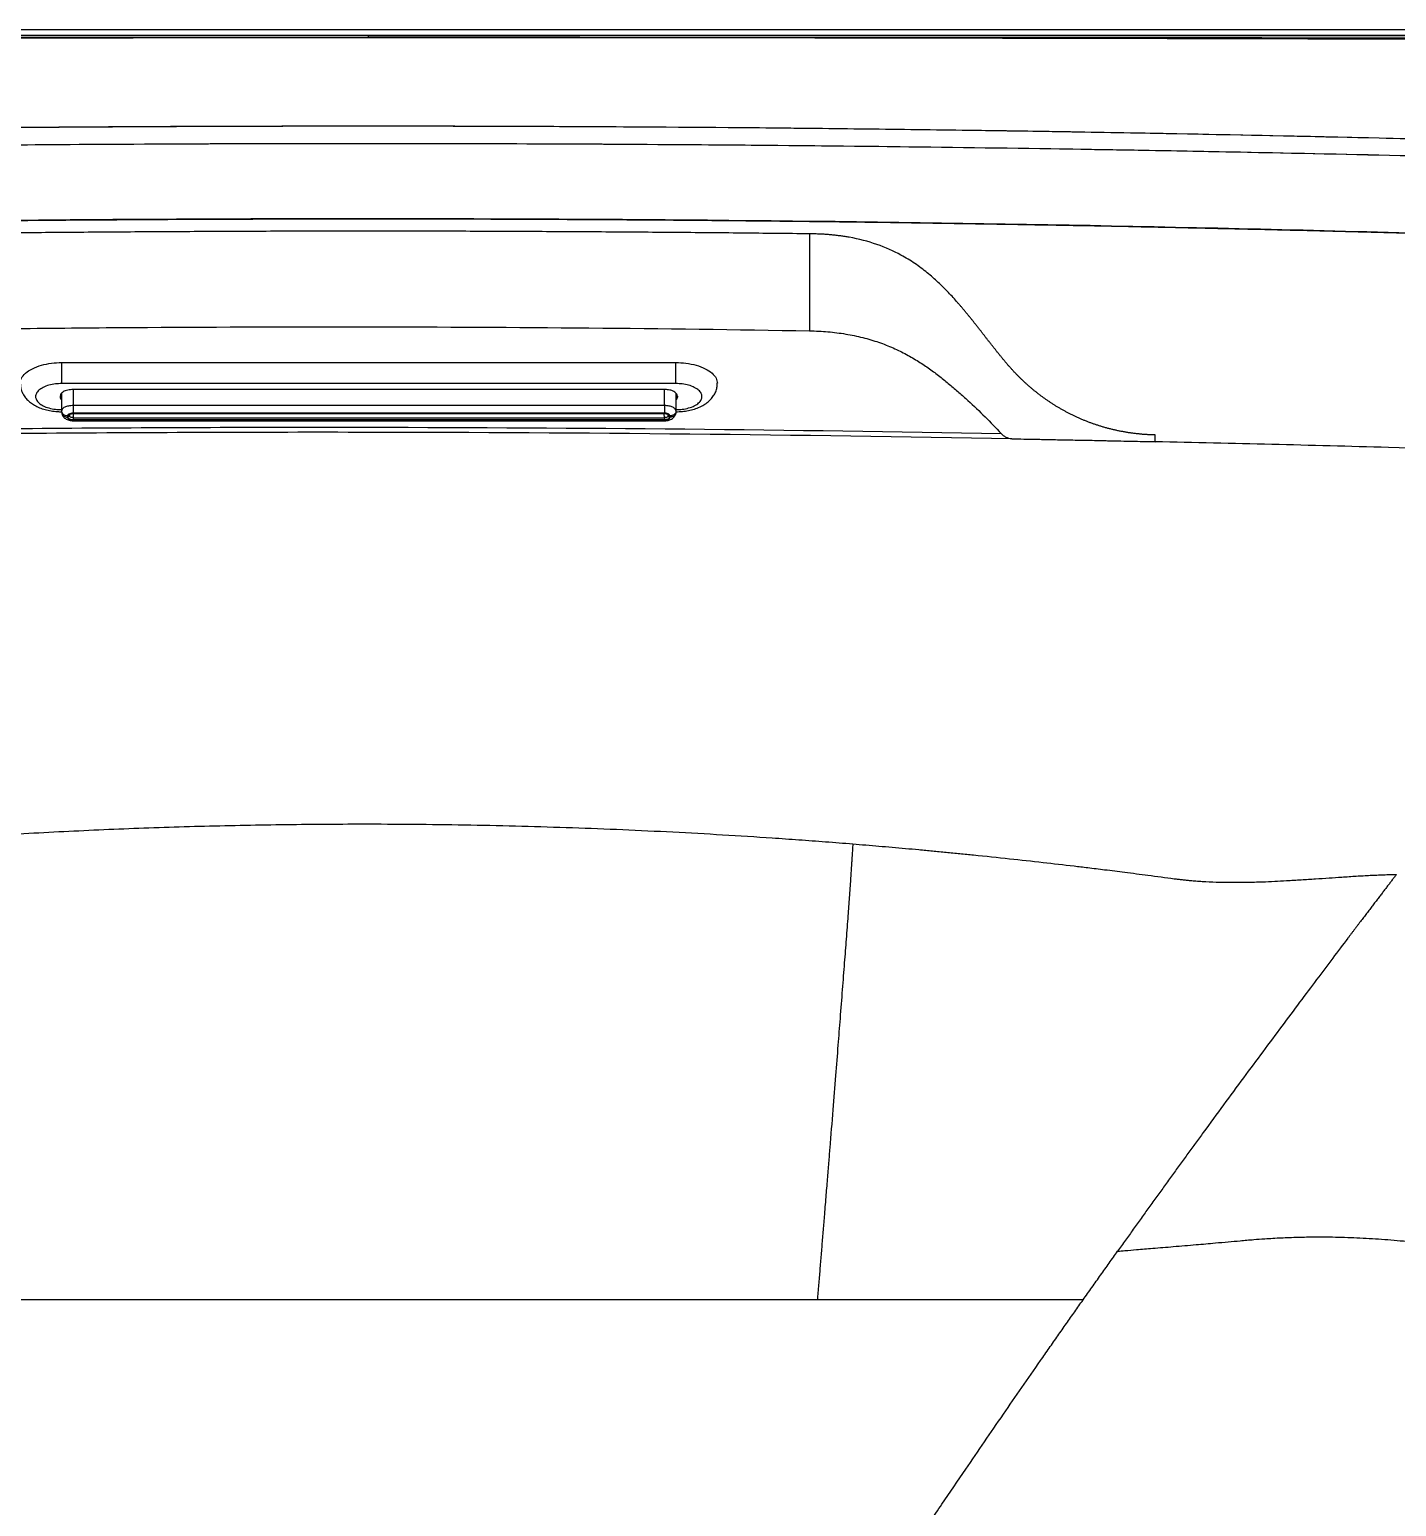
# Model space of a CAD drawing. Extents: x -2 to 78, y -19 to 124.
# Drawn here: x 33.8 to 51.61, y 61.15 to 80.39 of the extents above; entities that cross this region are included whole.
import ezdxf

# ---------------------------------------------------------------- set-up
doc = ezdxf.new("R2010")
doc.units = 0
doc.header["$MEASUREMENT"] = 0
doc.layers.add('1', color=4, linetype='Continuous')
doc.layers.add('GEOMETRY', color=2, linetype='Continuous', lineweight=25)

# ---------------------------------------------------------------- blocks, each defined once
blk = doc.blocks.new('2026 BEAM 220')
at = {"layer": 'GEOMETRY'}
for p, q in [((2.898, 80.388), (77.49, 80.388)), ((40.194, 80.312), (40.188, 80.312)), ((40.194, 80.312), (40.194, 80.286)), ((40.196, 80.312), (40.194, 80.312)), ((40.194, 80.286), (40.196, 80.286)), ((36.202, 76.049), (44.202, 76.049)), ((44.202, 75.776), (36.202, 75.776)), ((36.202, 75.419), (36.202, 75.651)), ((44.052, 75.698), (36.352, 75.698)), ((36.352, 75.698), (36.352, 75.493)), ((44.052, 75.493), (44.052, 75.698)), ((44.202, 75.652), (44.202, 75.419)), ((36.182, 75.613), (36.182, 75.598)), ((36.182, 75.612), (36.182, 75.599)), ((36.182, 75.599), (36.182, 75.598)), ((36.352, 75.493), (44.052, 75.493)), ((44.222, 75.598), (44.222, 75.613)), ((44.222, 75.613), (44.222, 75.598)), ((36.202, 75.403), (36.202, 75.419)), ((36.277, 75.354), (36.277, 75.338)), ((36.282, 75.339), (36.282, 75.353)), ((36.302, 75.37), (36.304, 75.375)), ((36.302, 75.356), (36.303, 75.371)), ((36.302, 75.37), (36.302, 75.356)), ((44.052, 75.391), (36.352, 75.391)), ((36.352, 75.388), (44.052, 75.388)), ((36.352, 75.386), (44.052, 75.386)), ((36.353, 75.385), (36.352, 75.331)), ((36.352, 75.331), (44.052, 75.331)), ((44.052, 75.304), (36.352, 75.304)), ((36.352, 75.301), (44.052, 75.301)), ((36.352, 75.291), (44.052, 75.291)), ((44.052, 75.331), (44.051, 75.386)), ((44.1, 75.376), (44.102, 75.37)), ((44.101, 75.371), (44.102, 75.356)), ((44.102, 75.356), (44.102, 75.37)), ((44.122, 75.353), (44.122, 75.339)), ((44.127, 75.338), (44.127, 75.354)), ((44.202, 75.419), (44.202, 75.403)), ((50.445, 75.018), (50.447, 75.106))]:
    blk.add_line(p, q, dxfattribs=at)
at = {"layer": 'GEOMETRY', "flags": 128}
blk.add_lwpolyline([(50.432, 75.019), (50.438, 75.019), (50.445, 75.018)], dxfattribs=at)
at = {"layer": 'GEOMETRY'}
for points, knots in [([(77.49, 80.314), (77.466, 80.314), (77.441, 80.314), (77.393, 80.314), (77.32, 80.314), (77.15, 80.314), (76.81, 80.314), (76.13, 80.314), (74.77, 80.314), (73.605, 80.314), (71.274, 80.314), (69.72, 80.313), (65.058, 80.313), (61.95, 80.313), (52.626, 80.312), (46.41, 80.312), (33.978, 80.312), (27.762, 80.312), (18.438, 80.313), (15.33, 80.313), (10.668, 80.313), (9.114, 80.314), (6.783, 80.314), (5.618, 80.314), (4.258, 80.314), (3.578, 80.314), (3.238, 80.314), (3.068, 80.314), (2.995, 80.314), (2.947, 80.314), (2.922, 80.314), (2.898, 80.314)], [0, 0, 0, 0, 0.000977, 0.000977, 0.001953, 0.003906, 0.007813, 0.015625, 0.03125, 0.0625, 0.0625, 0.125, 0.125, 0.25, 0.25, 0.5, 0.5, 0.75, 0.75, 0.875, 0.875, 0.9375, 0.9375, 0.96875, 0.984375, 0.992187, 0.996094, 0.998047, 0.999023, 0.999023, 1, 1, 1, 1]), ([(40.188, 80.312), (37.359, 80.312), (34.514, 80.312), (31.295, 80.312), (30.937, 80.312), (30.219, 80.312), (29.86, 80.312), (28.778, 80.312), (28.053, 80.312), (25.866, 80.312), (24.393, 80.312), (22.532, 80.313), (22.159, 80.313), (21.411, 80.313), (21.036, 80.313), (19.901, 80.313), (19.135, 80.313), (16.806, 80.313), (15.214, 80.313), (13.175, 80.313), (12.765, 80.313), (11.94, 80.313), (11.523, 80.313), (10.256, 80.313), (9.391, 80.314), (8.284, 80.314), (8.061, 80.314), (7.613, 80.314), (7.388, 80.314), (6.707, 80.314), (6.244, 80.314), (5.304, 80.314), (4.827, 80.314), (4.095, 80.314), (3.848, 80.314), (3.474, 80.314), (3.349, 80.314), (3.16, 80.314), (3.096, 80.314), (3.017, 80.314), (3.001, 80.314), (2.977, 80.314), (2.969, 80.314), (2.953, 80.314), (2.946, 80.314), (2.936, 80.314), (2.933, 80.314), (2.926, 80.314), (2.922, 80.314), (2.912, 80.314), (2.905, 80.314), (2.898, 80.314)], [0.5000725, 0.5000725, 0.5000725, 0.5000725, 0.625, 0.625, 0.640625, 0.640625, 0.65625, 0.65625, 0.6875, 0.6875, 0.75, 0.75, 0.765625, 0.765625, 0.78125, 0.78125, 0.8125, 0.8125, 0.875, 0.875, 0.890625, 0.890625, 0.90625, 0.90625, 0.9375, 0.9375, 0.9453125, 0.9453125, 0.953125, 0.953125, 0.96875, 0.96875, 0.984375, 0.984375, 0.9921875, 0.9921875, 0.9960938, 0.9960938, 0.9980469, 0.9980469, 0.9985352, 0.9985352, 0.9987793, 0.9987793, 0.9990234, 0.9990234, 0.9992676, 0.9992676, 0.9995117, 0.9995117, 1, 1, 1, 1]), ([(2.947, 80.244), (2.95, 80.244), (2.953, 80.244), (2.959, 80.244), (2.969, 80.244), (2.99, 80.245), (3.032, 80.245), (3.117, 80.245), (3.287, 80.245), (3.626, 80.246), (4.305, 80.247), (5.663, 80.25), (6.827, 80.253), (9.155, 80.257), (10.707, 80.26), (15.363, 80.268), (18.467, 80.273), (24.675, 80.28), (27.778, 80.282), (33.986, 80.285), (37.09, 80.286), (43.298, 80.286), (46.402, 80.285), (52.61, 80.282), (55.713, 80.28), (61.921, 80.273), (65.025, 80.268), (71.233, 80.258), (74.337, 80.251), (77.441, 80.244)], [0, 0, 0, 0, 0.000122, 0.000122, 0.000244, 0.000488, 0.000977, 0.001953, 0.003906, 0.007812, 0.015625, 0.03125, 0.0625, 0.0625, 0.125, 0.125, 0.25, 0.25, 0.375, 0.375, 0.5, 0.5, 0.625, 0.625, 0.75, 0.75, 0.875, 0.875, 1, 1, 1, 1]), ([(15.104, 80.312), (15.202, 80.312), (15.967, 80.312), (17.398, 80.312), (19.398, 80.312), (21.398, 80.312), (23.398, 80.312), (26.065, 80.312), (28.731, 80.312), (31.398, 80.312), (33.398, 80.312), (35.398, 80.312), (37.197, 80.312), (38.794, 80.312), (39.724, 80.312), (40.188, 80.312)], [0, 0, 0, 0, 0.01173, 0.091461, 0.171192, 0.250924, 0.330655, 0.410386, 0.569849, 0.64958, 0.729311, 0.809043, 0.888774, 0.944503, 1, 1, 1, 1]), ([(20.61, 80.24), (23.874, 80.253), (27.138, 80.263), (33.666, 80.277), (36.93, 80.282), (40.194, 80.286)], [0, 0, 0, 0, 0.5, 0.5, 1, 1, 1, 1]), ([(77.49, 80.314), (77.482, 80.314), (77.475, 80.314), (77.464, 80.314), (77.46, 80.314), (77.453, 80.314), (77.449, 80.314), (77.436, 80.314), (77.428, 80.314), (77.412, 80.314), (77.404, 80.314), (77.38, 80.314), (77.364, 80.314), (77.285, 80.314), (77.222, 80.314), (77.032, 80.314), (76.907, 80.314), (76.533, 80.314), (76.287, 80.314), (75.555, 80.314), (75.078, 80.314), (74.138, 80.314), (73.676, 80.314), (72.994, 80.314), (72.769, 80.314), (72.322, 80.314), (72.099, 80.314), (70.993, 80.314), (70.128, 80.313), (68.861, 80.313), (68.444, 80.313), (67.619, 80.313), (67.209, 80.313), (65.17, 80.313), (63.578, 80.313), (61.25, 80.313), (60.484, 80.313), (59.349, 80.313), (58.974, 80.313), (58.226, 80.313), (57.853, 80.313), (55.993, 80.312), (54.52, 80.312), (52.333, 80.312), (51.608, 80.312), (50.526, 80.312), (50.167, 80.312), (49.449, 80.312), (49.091, 80.312), (45.871, 80.312), (43.025, 80.312), (40.196, 80.312)], [0, 0, 0, 0, 0.0004883, 0.0004883, 0.0007324, 0.0007324, 0.0009766, 0.0009766, 0.0012207, 0.0012207, 0.0014648, 0.0014648, 0.0019531, 0.0019531, 0.0039062, 0.0039062, 0.0078125, 0.0078125, 0.015625, 0.015625, 0.03125, 0.03125, 0.046875, 0.046875, 0.0546875, 0.0546875, 0.0625, 0.0625, 0.09375, 0.09375, 0.109375, 0.109375, 0.125, 0.125, 0.1875, 0.1875, 0.21875, 0.21875, 0.234375, 0.234375, 0.25, 0.25, 0.3125, 0.3125, 0.34375, 0.34375, 0.359375, 0.359375, 0.375, 0.375, 0.4999644, 0.4999644, 0.4999644, 0.4999644]), ([(40.196, 80.312), (40.362, 80.312), (41.195, 80.312), (42.694, 80.312), (45.361, 80.312), (48.027, 80.312), (50.694, 80.312), (52.694, 80.312), (54.694, 80.312), (56.694, 80.312), (58.694, 80.312), (60.694, 80.312), (62.874, 80.312), (64.388, 80.312), (65.235, 80.312)], [0, 0, 0, 0, 0.0199076, 0.0997807, 0.1796538, 0.3394, 0.4192731, 0.4991462, 0.5790193, 0.6588924, 0.7387655, 0.8186386, 0.8985117, 1, 1, 1, 1]), ([(59.78, 80.24), (56.516, 80.253), (53.252, 80.263), (46.724, 80.277), (43.46, 80.282), (40.196, 80.286)], [0, 0, 0, 0, 0.5, 0.5, 1, 1, 1, 1]), ([(75.665, 77.973), (72.713, 78.167), (69.759, 78.337), (63.849, 78.627), (60.894, 78.747), (56.459, 78.891), (54.981, 78.933), (52.023, 79.004), (50.544, 79.034), (46.107, 79.105), (43.149, 79.128), (38.712, 79.128), (37.233, 79.122), (34.275, 79.099), (32.796, 79.081), (28.359, 79.01), (25.402, 78.938), (19.491, 78.747), (16.536, 78.627), (10.628, 78.337), (7.675, 78.167), (4.723, 77.973)], [0, 0, 0, 0, 0.125, 0.125, 0.25, 0.25, 0.3125, 0.3125, 0.375, 0.375, 0.5, 0.5, 0.5625, 0.5625, 0.625, 0.625, 0.75, 0.75, 0.875, 0.875, 1, 1, 1, 1]), ([(77.502, 77.85), (77.203, 77.87), (76.873, 77.892), (76.424, 77.922), (76.332, 77.928), (76.148, 77.941), (76.055, 77.947), (75.915, 77.956), (75.868, 77.959), (75.815, 77.963), (75.81, 77.963), (75.802, 77.964), (75.801, 77.964), (75.799, 77.964), (75.799, 77.964), (75.795, 77.964), (75.791, 77.964), (75.772, 77.966), (75.752, 77.967), (75.669, 77.972), (75.582, 77.978), (75.406, 77.99), (75.339, 77.994), (75.228, 78.001), (75.189, 78.004), (75.112, 78.009), (75.073, 78.011), (74.88, 78.024), (74.724, 78.034), (74.25, 78.064), (73.929, 78.084), (73.436, 78.115), (73.27, 78.125), (73.019, 78.14), (72.936, 78.145), (72.764, 78.156), (72.677, 78.161), (72.229, 78.188), (71.839, 78.211), (70.577, 78.284), (69.611, 78.338), (68.452, 78.399), (68.383, 78.402), (68.249, 78.409), (68.183, 78.413), (67.991, 78.422), (67.869, 78.429), (67.521, 78.446), (67.313, 78.457), (66.765, 78.484), (66.498, 78.497), (66.245, 78.509), (66.185, 78.512), (66.141, 78.514), (66.134, 78.514), (66.119, 78.515), (66.112, 78.516), (66.089, 78.517), (66.074, 78.517), (65.999, 78.521), (65.94, 78.524), (65.409, 78.549), (64.971, 78.569), (64.365, 78.596), (64.172, 78.605), (63.894, 78.617), (63.804, 78.621), (63.624, 78.629), (63.534, 78.632), (62.021, 78.697), (60.735, 78.746), (59.445, 78.792), (59.305, 78.797), (59.025, 78.807), (58.885, 78.811), (58.47, 78.825), (58.196, 78.835), (57.384, 78.861), (56.854, 78.877), (55.82, 78.908), (55.315, 78.922), (54.577, 78.941), (54.332, 78.948), (53.846, 78.96), (53.605, 78.966), (52.403, 78.995), (51.465, 79.014), (50.322, 79.036), (50.095, 79.04), (49.641, 79.048), (49.415, 79.052), (48.74, 79.063), (48.292, 79.069), (47.402, 79.082), (46.96, 79.087), (46.082, 79.097), (45.646, 79.102), (44.341, 79.114), (43.475, 79.119), (42.183, 79.125), (41.753, 79.126), (40.895, 79.128), (40.467, 79.128), (39.179, 79.128), (38.319, 79.126), (37.026, 79.12), (36.596, 79.117), (35.73, 79.111), (35.295, 79.107), (33.985, 79.094), (33.104, 79.084), (31.992, 79.068), (31.769, 79.064), (31.321, 79.057), (31.096, 79.054), (30.417, 79.042), (29.96, 79.034), (29.037, 79.016), (28.572, 79.007), (27.867, 78.991), (27.631, 78.986), (27.157, 78.975), (26.917, 78.969), (25.708, 78.939), (24.705, 78.912), (23.408, 78.873), (23.146, 78.865), (22.618, 78.848), (22.348, 78.84), (21.523, 78.812), (20.952, 78.793), (19.767, 78.75), (19.152, 78.726), (18.437, 78.698), (18.358, 78.695), (18.196, 78.688), (18.114, 78.685), (17.861, 78.675), (17.686, 78.667), (17.143, 78.645), (16.755, 78.628), (15.927, 78.592), (15.488, 78.572), (14.79, 78.54), (14.551, 78.529), (14.183, 78.511), (14.059, 78.505), (13.807, 78.493), (13.68, 78.487), (13.046, 78.456), (12.538, 78.43), (11.778, 78.39), (11.525, 78.377), (11.015, 78.35), (10.759, 78.336), (10.244, 78.308), (9.986, 78.293), (9.595, 78.271), (9.465, 78.264), (9.203, 78.249), (9.072, 78.241), (8.425, 78.204), (7.924, 78.174), (6.469, 78.086), (5.564, 78.028), (4.723, 77.973)], [0, 0, 0, 0, 0.25, 0.25, 0.3125, 0.3125, 0.375, 0.375, 0.40625, 0.40625, 0.410156, 0.410156, 0.411133, 0.411133, 0.411255, 0.411255, 0.411377, 0.411377, 0.411621, 0.411621, 0.412109, 0.412109, 0.412354, 0.412354, 0.412476, 0.412476, 0.412598, 0.412598, 0.413086, 0.413086, 0.414062, 0.414062, 0.414551, 0.414551, 0.414795, 0.414795, 0.415039, 0.415039, 0.416016, 0.416016, 0.417969, 0.417969, 0.418091, 0.418091, 0.418213, 0.418213, 0.418457, 0.418457, 0.418945, 0.418945, 0.419922, 0.419922, 0.42041, 0.42041, 0.420532, 0.420532, 0.420654, 0.420654, 0.420898, 0.420898, 0.421875, 0.421875, 0.429688, 0.429688, 0.433594, 0.433594, 0.435547, 0.435547, 0.4375, 0.4375, 0.46875, 0.46875, 0.472656, 0.472656, 0.476562, 0.476562, 0.484375, 0.484375, 0.5, 0.5, 0.515625, 0.515625, 0.523438, 0.523438, 0.53125, 0.53125, 0.5625, 0.5625, 0.570312, 0.570312, 0.578125, 0.578125, 0.59375, 0.59375, 0.609375, 0.609375, 0.625, 0.625, 0.65625, 0.65625, 0.671875, 0.671875, 0.6875, 0.6875, 0.71875, 0.71875, 0.734375, 0.734375, 0.75, 0.75, 0.78125, 0.78125, 0.789062, 0.789062, 0.796875, 0.796875, 0.8125, 0.8125, 0.828125, 0.828125, 0.835938, 0.835938, 0.84375, 0.84375, 0.875, 0.875, 0.882812, 0.882812, 0.890625, 0.890625, 0.90625, 0.90625, 0.921875, 0.921875, 0.923828, 0.923828, 0.925781, 0.925781, 0.929688, 0.929688, 0.9375, 0.9375, 0.945312, 0.945312, 0.949219, 0.949219, 0.951172, 0.951172, 0.953125, 0.953125, 0.960938, 0.960938, 0.964844, 0.964844, 0.96875, 0.96875, 0.972656, 0.972656, 0.974609, 0.974609, 0.976562, 0.976562, 0.984375, 0.984375, 1, 1, 1, 1]), ([(2.903, 77.659), (2.948, 77.663), (3.041, 77.671), (3.18, 77.683), (3.324, 77.695), (3.514, 77.711), (3.752, 77.729), (4.035, 77.75), (4.32, 77.77), (4.546, 77.785), (4.736, 77.797), (4.925, 77.809), (5.456, 77.842), (6.308, 77.895), (7.821, 77.985), (9.714, 78.091), (14.257, 78.328), (21.076, 78.612), (28.656, 78.804), (34.722, 78.885), (39.273, 78.91), (43.825, 78.899), (48.378, 78.853), (52.926, 78.77), (56.72, 78.671), (59.752, 78.574), (62.028, 78.491), (64.299, 78.399), (66.115, 78.318), (67.478, 78.254), (68.389, 78.209), (69.299, 78.163), (70.209, 78.115), (71.118, 78.066), (72.027, 78.015), (72.934, 77.963), (73.841, 77.909), (74.748, 77.854), (75.352, 77.816), (75.653, 77.797)], [0, 0, 0, 0, 0.0018806, 0.0038097, 0.0057873, 0.0078135, 0.0116509, 0.0156271, 0.0195067, 0.0234405, 0.0249666, 0.0273473, 0.031254, 0.0468746, 0.0625062, 0.0937276, 0.1250027, 0.249979, 0.3749631, 0.4374112, 0.4999706, 0.5625079, 0.6249743, 0.6875968, 0.7499819, 0.7813387, 0.8126247, 0.8438405, 0.8749866, 0.8875255, 0.900056, 0.9125781, 0.9250917, 0.9375971, 0.9500941, 0.9625829, 0.9750635, 0.9875358, 1, 1, 1, 1]), ([(4.734, 77.797), (10.637, 78.172), (16.543, 78.448), (25.408, 78.723), (28.364, 78.791), (32.799, 78.859), (34.278, 78.876), (37.235, 78.899), (38.713, 78.905), (43.149, 78.905), (46.105, 78.882), (50.541, 78.814), (52.019, 78.786), (54.975, 78.717), (56.453, 78.677), (60.887, 78.54), (63.841, 78.425), (69.749, 78.147), (72.702, 77.984), (75.653, 77.797)], [0, 0, 0, 0, 0.25, 0.25, 0.375, 0.375, 0.4375, 0.4375, 0.5, 0.5, 0.625, 0.625, 0.6875, 0.6875, 0.75, 0.75, 0.875, 0.875, 1, 1, 1, 1]), ([(57.915, 77.604), (52, 77.817), (46.089, 77.923), (40, 77.922), (39.816, 77.922), (39.447, 77.922), (39.263, 77.921), (38.71, 77.92), (38.341, 77.919), (37.235, 77.914), (36.497, 77.909), (34.284, 77.888), (32.807, 77.868), (28.374, 77.789), (25.416, 77.709), (22.454, 77.603)], [0, 0, 0, 0, 0.5, 0.5, 0.515625, 0.515625, 0.53125, 0.53125, 0.5625, 0.5625, 0.625, 0.625, 0.75, 0.75, 1, 1, 1, 1]), ([(22.454, 77.603), (22.602, 77.608), (22.898, 77.618), (23.342, 77.634), (23.786, 77.649), (24.231, 77.663), (24.675, 77.677), (25.119, 77.691), (25.563, 77.704), (26.007, 77.717), (26.45, 77.73), (26.894, 77.742), (27.338, 77.754), (27.782, 77.765), (28.225, 77.776), (28.669, 77.787), (29.113, 77.797), (29.556, 77.807), (30, 77.816), (30.443, 77.825), (30.886, 77.834), (31.33, 77.842), (31.773, 77.85), (32.216, 77.857), (32.659, 77.864), (33.102, 77.871), (33.545, 77.877), (33.988, 77.883), (34.431, 77.888), (34.874, 77.893), (35.317, 77.898), (35.76, 77.902), (36.202, 77.906), (36.645, 77.909), (37.087, 77.912), (37.53, 77.915), (37.973, 77.917), (38.415, 77.919), (38.857, 77.92), (39.3, 77.921), (39.742, 77.922), (40.332, 77.922), (41.07, 77.922), (41.956, 77.919), (42.842, 77.915), (43.728, 77.91), (44.614, 77.903), (45.5, 77.894), (46.387, 77.884), (47.273, 77.872), (48.159, 77.858), (49.046, 77.843), (49.932, 77.827), (50.819, 77.808), (51.706, 77.788), (52.592, 77.767), (53.479, 77.744), (54.366, 77.719), (55.253, 77.693), (56.14, 77.665), (57.028, 77.635), (57.619, 77.614), (57.915, 77.604)], [0, 0, 0, 0, 0.012534, 0.025066, 0.037597, 0.050125, 0.062652, 0.075177, 0.0877, 0.100221, 0.112741, 0.125258, 0.137774, 0.150288, 0.1628, 0.175311, 0.18782, 0.200327, 0.212832, 0.225335, 0.237837, 0.250338, 0.262836, 0.275333, 0.287828, 0.300321, 0.312813, 0.325304, 0.337792, 0.350279, 0.362764, 0.375248, 0.38773, 0.400211, 0.41269, 0.425167, 0.437643, 0.450118, 0.462591, 0.475062, 0.487532, 0.5, 0.524974, 0.549951, 0.574929, 0.59991, 0.624894, 0.64988, 0.674869, 0.69986, 0.724855, 0.749852, 0.774852, 0.799855, 0.824862, 0.849871, 0.874884, 0.8999, 0.92492, 0.949943, 0.97497, 1, 1, 1, 1]), ([(45.944, 77.726), (45.797, 77.728), (45.502, 77.731), (45.059, 77.736), (44.617, 77.74), (44.175, 77.744), (43.732, 77.747), (43.29, 77.75), (42.848, 77.753), (42.406, 77.755), (41.963, 77.757), (41.521, 77.759), (41.079, 77.76), (40.636, 77.76), (40.194, 77.76), (39.752, 77.76), (39.309, 77.76), (38.867, 77.759), (38.425, 77.757), (37.982, 77.755), (37.54, 77.753), (37.098, 77.75), (36.656, 77.747), (36.213, 77.744), (35.771, 77.74), (35.329, 77.736), (34.886, 77.731), (34.591, 77.728), (34.444, 77.726)], [0, 0, 0, 0, 0.038463, 0.076925, 0.115387, 0.153849, 0.192311, 0.230772, 0.269234, 0.307695, 0.346156, 0.384617, 0.423078, 0.461539, 0.5, 0.538461, 0.576922, 0.615383, 0.653844, 0.692306, 0.730767, 0.769228, 0.80769, 0.846151, 0.884613, 0.923075, 0.961538, 1, 1, 1, 1]), ([(48.539, 76.005), (48.53, 76.016), (48.512, 76.036), (48.486, 76.068), (48.459, 76.099), (48.434, 76.131), (48.408, 76.163), (48.382, 76.194), (48.357, 76.226), (48.332, 76.258), (48.307, 76.29), (48.282, 76.322), (48.257, 76.353), (48.232, 76.385), (48.208, 76.417), (48.183, 76.449), (48.158, 76.481), (48.133, 76.513), (48.108, 76.544), (48.083, 76.576), (48.058, 76.608), (48.032, 76.64), (48.007, 76.671), (47.981, 76.703), (47.955, 76.734), (47.928, 76.766), (47.901, 76.797), (47.844, 76.863), (47.754, 76.963), (47.622, 77.094), (47.478, 77.221), (47.318, 77.341), (47.107, 77.471), (46.829, 77.596), (46.568, 77.663), (46.405, 77.691), (46.349, 77.699), (46.292, 77.706), (46.234, 77.712), (46.176, 77.717), (46.118, 77.721), (46.06, 77.724), (46.002, 77.725), (45.963, 77.726), (45.944, 77.726)], [0, 0, 0, 0, 0.01443, 0.028859, 0.043289, 0.05772, 0.072151, 0.086582, 0.101014, 0.115446, 0.129878, 0.144309, 0.15874, 0.17317, 0.1876, 0.20203, 0.216459, 0.230889, 0.245319, 0.259748, 0.274178, 0.288608, 0.303038, 0.317467, 0.331896, 0.346324, 0.360753, 0.375182, 0.43771, 0.500237, 0.562779, 0.625267, 0.687763, 0.781385, 0.874939, 0.888836, 0.902733, 0.91663, 0.930526, 0.94442, 0.958313, 0.972208, 0.986105, 1, 1, 1, 1]), ([(45.944, 77.726), (45.944, 77.706), (45.944, 77.648), (45.944, 77.534), (45.944, 77.366), (45.944, 77.195), (45.944, 77.02), (45.944, 76.88), (45.944, 76.765), (45.944, 76.667), (45.944, 76.574), (45.944, 76.497), (45.944, 76.463)], [0, 0, 0, 0, 0.046564, 0.137371, 0.272293, 0.444643, 0.544587, 0.687679, 0.778446, 0.81688, 0.920517, 1, 1, 1, 1]), ([(34.444, 76.477), (34.923, 76.485), (35.402, 76.491), (36.361, 76.501), (36.84, 76.505), (38.277, 76.514), (39.236, 76.516), (41.152, 76.514), (42.111, 76.509), (44.027, 76.492), (44.986, 76.48), (45.944, 76.463)], [0, 0, 0, 0, 0.125, 0.125, 0.25, 0.25, 0.5, 0.5, 0.75, 0.75, 1, 1, 1, 1]), ([(45.944, 76.463), (45.984, 76.462), (46.024, 76.461), (46.104, 76.457), (46.143, 76.454), (46.261, 76.444), (46.338, 76.434), (46.452, 76.415), (46.489, 76.408), (46.563, 76.393), (46.6, 76.384), (46.708, 76.357), (46.777, 76.336), (46.909, 76.291), (46.972, 76.266), (47.063, 76.226), (47.093, 76.212), (47.15, 76.184), (47.178, 76.169), (47.26, 76.125), (47.312, 76.095), (47.412, 76.032), (47.459, 76), (47.552, 75.935), (47.596, 75.901), (47.683, 75.834), (47.725, 75.799), (47.808, 75.73), (47.849, 75.696), (47.929, 75.626), (47.968, 75.591), (48.083, 75.486), (48.157, 75.414), (48.301, 75.271), (48.371, 75.198), (48.439, 75.126)], [0, 0, 0, 0, 0.03125, 0.03125, 0.0625, 0.0625, 0.125, 0.125, 0.15625, 0.15625, 0.1875, 0.1875, 0.25, 0.25, 0.3125, 0.3125, 0.34375, 0.34375, 0.375, 0.375, 0.4375, 0.4375, 0.5, 0.5, 0.5625, 0.5625, 0.625, 0.625, 0.6875, 0.6875, 0.75, 0.75, 0.875, 0.875, 1, 1, 1, 1]), ([(35.662, 75.779), (35.662, 75.779), (35.656, 75.801), (35.676, 75.847), (35.725, 75.913), (35.815, 75.972), (35.933, 76.017), (36.066, 76.044), (36.158, 76.048), (36.202, 76.049)], [0, 0, 0, 0, 0.000028, 0.157031, 0.325372, 0.500014, 0.674656, 0.842997, 1, 1, 1, 1]), ([(36.202, 75.776), (36.202, 75.793), (36.202, 75.829), (36.202, 75.909), (36.202, 75.987), (36.202, 76.029), (36.202, 76.049)], [0, 0, 0, 0, 0.270261, 0.562429, 0.789736, 1, 1, 1, 1]), ([(44.202, 76.049), (44.246, 76.048), (44.338, 76.044), (44.471, 76.017), (44.589, 75.972), (44.677, 75.913), (44.732, 75.847), (44.739, 75.801), (44.742, 75.779)], [0, 0, 0, 0, 0.15707, 0.325484, 0.500201, 0.674919, 0.843333, 1, 1, 1, 1]), ([(44.202, 75.776), (44.202, 75.793), (44.202, 75.829), (44.202, 75.909), (44.202, 75.987), (44.202, 76.029), (44.202, 76.049)], [0, 0, 0, 0, 0.270261, 0.562429, 0.789736, 1, 1, 1, 1]), ([(50.447, 75.106), (50.439, 75.106), (50.423, 75.106), (50.399, 75.107), (50.375, 75.108), (50.352, 75.11), (50.328, 75.111), (50.305, 75.113), (50.282, 75.114), (50.259, 75.116), (50.236, 75.119), (50.213, 75.121), (50.19, 75.124), (50.167, 75.126), (50.145, 75.129), (50.122, 75.132), (50.1, 75.136), (50.078, 75.139), (50.056, 75.143), (50.034, 75.147), (50.012, 75.151), (49.99, 75.155), (49.968, 75.16), (49.947, 75.164), (49.925, 75.169), (49.904, 75.174), (49.883, 75.179), (49.862, 75.184), (49.841, 75.189), (49.82, 75.195), (49.799, 75.201), (49.778, 75.206), (49.758, 75.213), (49.737, 75.219), (49.717, 75.225), (49.697, 75.232), (49.677, 75.238), (49.657, 75.245), (49.637, 75.252), (49.617, 75.259), (49.598, 75.266), (49.578, 75.274), (49.559, 75.281), (49.539, 75.289), (49.52, 75.296), (49.501, 75.304), (49.482, 75.312), (49.463, 75.321), (49.445, 75.329), (49.426, 75.337), (49.408, 75.346), (49.389, 75.355), (49.371, 75.363), (49.353, 75.372), (49.335, 75.381), (49.317, 75.391), (49.299, 75.4), (49.282, 75.409), (49.264, 75.419), (49.247, 75.428), (49.229, 75.438), (49.212, 75.448), (49.195, 75.458), (49.178, 75.468), (49.161, 75.478), (49.144, 75.488), (49.128, 75.499), (49.111, 75.509), (49.095, 75.52), (49.079, 75.531), (49.063, 75.541), (49.047, 75.552), (49.031, 75.563), (49.015, 75.574), (48.999, 75.585), (48.984, 75.597), (48.968, 75.608), (48.953, 75.619), (48.938, 75.631), (48.923, 75.642), (48.908, 75.654), (48.893, 75.666), (48.878, 75.677), (48.864, 75.689), (48.849, 75.701), (48.835, 75.713), (48.821, 75.725), (48.807, 75.737), (48.793, 75.75), (48.779, 75.762), (48.765, 75.774), (48.752, 75.787), (48.738, 75.799), (48.725, 75.812), (48.711, 75.824), (48.698, 75.837), (48.685, 75.849), (48.673, 75.862), (48.66, 75.875), (48.647, 75.888), (48.635, 75.901), (48.622, 75.914), (48.61, 75.926), (48.598, 75.939), (48.586, 75.953), (48.574, 75.966), (48.562, 75.979), (48.551, 75.992), (48.543, 76.001), (48.539, 76.005)], [0, 0, 0, 0, 0.00929, 0.018542, 0.027758, 0.036939, 0.046088, 0.055207, 0.064297, 0.073361, 0.0824, 0.091417, 0.100412, 0.109388, 0.118347, 0.12729, 0.136218, 0.145134, 0.154039, 0.162935, 0.171823, 0.180704, 0.189581, 0.198453, 0.207324, 0.216193, 0.225063, 0.233934, 0.242807, 0.251685, 0.260567, 0.269455, 0.27835, 0.287253, 0.296165, 0.305086, 0.314018, 0.322961, 0.331917, 0.340885, 0.349867, 0.358862, 0.367873, 0.376899, 0.385941, 0.394999, 0.404074, 0.413166, 0.422276, 0.431403, 0.440549, 0.449714, 0.458898, 0.4681, 0.477322, 0.486564, 0.495825, 0.505106, 0.514406, 0.523727, 0.533067, 0.542427, 0.551807, 0.561207, 0.570627, 0.580066, 0.589524, 0.599003, 0.6085, 0.618016, 0.627551, 0.637105, 0.646677, 0.656267, 0.665875, 0.6755, 0.685142, 0.694801, 0.704477, 0.714169, 0.723876, 0.733598, 0.743336, 0.753087, 0.762853, 0.772632, 0.782424, 0.792228, 0.802045, 0.811873, 0.821712, 0.831561, 0.84142, 0.851288, 0.861165, 0.87105, 0.880942, 0.890841, 0.900747, 0.910658, 0.920574, 0.930494, 0.940418, 0.950345, 0.960274, 0.970205, 0.980137, 0.990069, 1, 1, 1, 1]), ([(35.662, 75.779), (35.663, 75.759), (35.665, 75.72), (35.684, 75.665), (35.711, 75.614), (35.748, 75.568), (35.793, 75.527), (35.848, 75.491), (35.913, 75.46), (35.985, 75.435), (36.063, 75.419), (36.136, 75.41), (36.183, 75.409), (36.202, 75.409)], [0, 0, 0, 0, 0.083605, 0.166072, 0.248098, 0.331994, 0.420096, 0.514351, 0.615021, 0.719539, 0.82373, 0.926727, 1, 1, 1, 1]), ([(36.202, 75.776), (36.174, 75.775), (36.116, 75.773), (36.033, 75.756), (35.958, 75.728), (35.902, 75.69), (35.869, 75.649), (35.858, 75.606), (35.869, 75.563), (35.902, 75.521), (35.958, 75.484), (36.033, 75.456), (36.116, 75.439), (36.174, 75.437), (36.202, 75.436)], [0, 0, 0, 0, 0.078504, 0.162677, 0.25, 0.337323, 0.421496, 0.5, 0.578504, 0.662677, 0.75, 0.837323, 0.921496, 1, 1, 1, 1]), ([(36.352, 75.698), (36.328, 75.697), (36.278, 75.694), (36.221, 75.671), (36.188, 75.642), (36.184, 75.623), (36.182, 75.613)], [0, 0, 0, 0, 0.270261, 0.562429, 0.789736, 1, 1, 1, 1]), ([(44.222, 75.613), (44.219, 75.625), (44.213, 75.65), (44.167, 75.679), (44.11, 75.696), (44.071, 75.697), (44.052, 75.698)], [0, 0, 0, 0, 0.2702613, 0.5624294, 0.7897364, 1, 1, 1, 1]), ([(44.202, 75.409), (44.217, 75.409), (44.258, 75.41), (44.327, 75.417), (44.406, 75.432), (44.482, 75.456), (44.55, 75.487), (44.609, 75.526), (44.657, 75.569), (44.695, 75.617), (44.722, 75.668), (44.739, 75.723), (44.741, 75.761), (44.741, 75.779)], [0, 0, 0, 0, 0.055644, 0.158184, 0.262003, 0.368232, 0.478088, 0.577167, 0.669917, 0.756928, 0.840125, 0.921192, 1, 1, 1, 1]), ([(44.202, 75.436), (44.23, 75.437), (44.288, 75.439), (44.371, 75.456), (44.445, 75.484), (44.502, 75.521), (44.535, 75.563), (44.545, 75.606), (44.535, 75.649), (44.502, 75.69), (44.445, 75.728), (44.371, 75.756), (44.288, 75.773), (44.23, 75.775), (44.202, 75.776)], [0, 0, 0, 0, 0.078504, 0.162677, 0.25, 0.337323, 0.421496, 0.5, 0.578504, 0.662677, 0.75, 0.837323, 0.921496, 1, 1, 1, 1]), ([(36.182, 75.598), (36.183, 75.586), (36.184, 75.571), (36.2, 75.561), (36.202, 75.56)], [0, 0, 0, 0, 0.899317, 1, 1, 1, 1]), ([(36.202, 75.419), (36.204, 75.429), (36.209, 75.448), (36.243, 75.473), (36.293, 75.49), (36.332, 75.492), (36.352, 75.493)], [0, 0, 0, 0, 0.249998, 0.5000128, 0.7500238, 1, 1, 1, 1]), ([(36.352, 75.493), (36.352, 75.483), (36.352, 75.463), (36.352, 75.431), (36.352, 75.406), (36.352, 75.396), (36.352, 75.391)], [0, 0, 0, 0, 0.270372, 0.562401, 0.789626, 1, 1, 1, 1]), ([(44.052, 75.493), (44.052, 75.483), (44.052, 75.463), (44.052, 75.431), (44.052, 75.406), (44.052, 75.396), (44.052, 75.391)], [0, 0, 0, 0, 0.270372, 0.562401, 0.789626, 1, 1, 1, 1]), ([(44.052, 75.493), (44.072, 75.492), (44.111, 75.49), (44.16, 75.473), (44.195, 75.448), (44.2, 75.429), (44.202, 75.419)], [0, 0, 0, 0, 0.250034, 0.500031, 0.750011, 1, 1, 1, 1]), ([(44.202, 75.561), (44.206, 75.564), (44.22, 75.575), (44.221, 75.589), (44.222, 75.598)], [0, 0, 0, 0, 0.285813, 1, 1, 1, 1]), ([(36.277, 75.354), (36.266, 75.355), (36.244, 75.357), (36.219, 75.375), (36.204, 75.397), (36.203, 75.412), (36.202, 75.419)], [0, 0, 0, 0, 0.270261, 0.562429, 0.789736, 1, 1, 1, 1]), ([(36.202, 75.403), (36.203, 75.394), (36.206, 75.375), (36.226, 75.353), (36.252, 75.34), (36.269, 75.339), (36.277, 75.338)], [0, 0, 0, 0, 0.270261, 0.562429, 0.789736, 1, 1, 1, 1]), ([(36.203, 75.391), (36.206, 75.378), (36.213, 75.35), (36.242, 75.323), (36.271, 75.307), (36.297, 75.297), (36.324, 75.292), (36.343, 75.291), (36.352, 75.291)], [0, 0, 0, 0, 0.234168, 0.483394, 0.611635, 0.740815, 0.870381, 1, 1, 1, 1]), ([(36.352, 75.391), (36.341, 75.391), (36.319, 75.389), (36.294, 75.379), (36.28, 75.367), (36.278, 75.358), (36.277, 75.354)], [0, 0, 0, 0, 0.279591, 0.559216, 0.779611, 1, 1, 1, 1]), ([(36.277, 75.338), (36.278, 75.333), (36.281, 75.322), (36.301, 75.309), (36.326, 75.302), (36.343, 75.301), (36.352, 75.301)], [0, 0, 0, 0, 0.2796186, 0.5592342, 0.7796155, 1, 1, 1, 1]), ([(36.282, 75.353), (36.284, 75.359), (36.286, 75.369), (36.305, 75.38), (36.328, 75.387), (36.344, 75.388), (36.352, 75.388)], [0, 0, 0, 0, 0.2796178, 0.5592332, 0.7796148, 1, 1, 1, 1]), ([(36.302, 75.37), (36.302, 75.368), (36.301, 75.363), (36.296, 75.357), (36.289, 75.354), (36.284, 75.354), (36.282, 75.353)], [0, 0, 0, 0, 0.270502, 0.562367, 0.789496, 1, 1, 1, 1]), ([(36.302, 75.356), (36.302, 75.353), (36.301, 75.348), (36.296, 75.342), (36.289, 75.339), (36.284, 75.339), (36.282, 75.339)], [0, 0, 0, 0, 0.2704983, 0.5623681, 0.7894996, 1, 1, 1, 1]), ([(36.352, 75.304), (36.342, 75.304), (36.321, 75.306), (36.298, 75.315), (36.285, 75.326), (36.283, 75.335), (36.282, 75.339)], [0, 0, 0, 0, 0.279599, 0.559224, 0.779618, 1, 1, 1, 1]), ([(36.352, 75.331), (36.346, 75.331), (36.333, 75.332), (36.316, 75.337), (36.305, 75.346), (36.303, 75.352), (36.302, 75.356)], [0, 0, 0, 0, 0.24999, 0.500001, 0.75001, 1, 1, 1, 1]), ([(36.304, 75.375), (36.304, 75.375), (36.306, 75.375), (36.311, 75.378), (36.319, 75.381), (36.327, 75.383), (36.339, 75.385), (36.348, 75.386), (36.352, 75.386)], [0, 0, 0, 0, 0.131643, 0.357049, 0.492118, 0.643696, 0.812754, 1, 1, 1, 1]), ([(36.352, 75.388), (36.352, 75.387), (36.352, 75.385), (36.352, 75.386), (36.352, 75.386)], [0, 0, 0, 0, 0.808232, 1, 1, 1, 1]), ([(36.352, 75.331), (36.352, 75.328), (36.352, 75.323), (36.352, 75.314), (36.352, 75.307), (36.352, 75.305), (36.352, 75.304)], [0, 0, 0, 0, 0.270372, 0.562401, 0.789626, 1, 1, 1, 1]), ([(36.352, 75.292), (36.352, 75.292), (36.352, 75.291), (36.352, 75.297), (36.352, 75.301)], [0, 0, 0, 0, 0.350396, 1, 1, 1, 1]), ([(44.052, 75.291), (44.064, 75.291), (44.092, 75.292), (44.128, 75.304), (44.158, 75.321), (44.179, 75.339), (44.195, 75.363), (44.199, 75.382), (44.201, 75.391)], [0, 0, 0, 0, 0.172011, 0.389885, 0.520135, 0.665472, 0.825799, 1, 1, 1, 1]), ([(44.127, 75.354), (44.126, 75.359), (44.123, 75.37), (44.103, 75.383), (44.078, 75.39), (44.061, 75.391), (44.052, 75.391)], [0, 0, 0, 0, 0.279607, 0.55922, 0.779595, 1, 1, 1, 1]), ([(44.052, 75.388), (44.062, 75.388), (44.082, 75.386), (44.105, 75.377), (44.119, 75.366), (44.121, 75.357), (44.122, 75.353)], [0, 0, 0, 0, 0.279619, 0.559235, 0.779616, 1, 1, 1, 1]), ([(44.052, 75.386), (44.052, 75.386), (44.052, 75.386), (44.052, 75.387), (44.052, 75.388)], [0, 0, 0, 0, 0.350671, 1, 1, 1, 1]), ([(44.052, 75.386), (44.058, 75.386), (44.07, 75.385), (44.085, 75.381), (44.096, 75.378), (44.099, 75.376), (44.101, 75.375)], [0, 0, 0, 0, 0.233943, 0.479814, 0.734758, 1, 1, 1, 1]), ([(44.102, 75.356), (44.101, 75.352), (44.099, 75.346), (44.088, 75.337), (44.071, 75.332), (44.058, 75.331), (44.052, 75.331)], [0, 0, 0, 0, 0.249993, 0.499971, 0.749966, 1, 1, 1, 1]), ([(44.122, 75.339), (44.12, 75.333), (44.118, 75.323), (44.099, 75.312), (44.076, 75.305), (44.06, 75.304), (44.052, 75.304)], [0, 0, 0, 0, 0.279615, 0.559229, 0.779599, 1, 1, 1, 1]), ([(44.052, 75.301), (44.063, 75.301), (44.085, 75.303), (44.11, 75.313), (44.124, 75.325), (44.126, 75.334), (44.127, 75.338)], [0, 0, 0, 0, 0.2795906, 0.5592155, 0.7796115, 1, 1, 1, 1]), ([(44.052, 75.331), (44.052, 75.328), (44.052, 75.323), (44.052, 75.314), (44.052, 75.307), (44.052, 75.305), (44.052, 75.304)], [0, 0, 0, 0, 0.270372, 0.562401, 0.789626, 1, 1, 1, 1]), ([(44.052, 75.292), (44.052, 75.292), (44.052, 75.291), (44.052, 75.297), (44.052, 75.301)], [0, 0, 0, 0, 0.3503377, 1, 1, 1, 1]), ([(44.102, 75.37), (44.102, 75.368), (44.103, 75.363), (44.108, 75.357), (44.115, 75.354), (44.119, 75.354), (44.122, 75.353)], [0, 0, 0, 0, 0.270502, 0.562367, 0.789496, 1, 1, 1, 1]), ([(44.102, 75.356), (44.102, 75.353), (44.103, 75.348), (44.108, 75.342), (44.115, 75.339), (44.119, 75.339), (44.122, 75.339)], [0, 0, 0, 0, 0.2704983, 0.5623681, 0.7894996, 1, 1, 1, 1]), ([(44.202, 75.419), (44.201, 75.41), (44.198, 75.39), (44.178, 75.369), (44.152, 75.356), (44.135, 75.355), (44.127, 75.354)], [0, 0, 0, 0, 0.270261, 0.562429, 0.789736, 1, 1, 1, 1]), ([(44.202, 75.403), (44.201, 75.394), (44.198, 75.375), (44.178, 75.353), (44.152, 75.34), (44.135, 75.339), (44.127, 75.338)], [0, 0, 0, 0, 0.270261, 0.562429, 0.789736, 1, 1, 1, 1]), ([(48.577, 75.056), (45.783, 75.108), (42.988, 75.136), (38.796, 75.142), (37.399, 75.137), (35.303, 75.121), (34.604, 75.114), (33.207, 75.097), (32.508, 75.087), (31.81, 75.075)], [0, 0, 0, 0, 0.5, 0.5, 0.75, 0.75, 0.875, 0.875, 1, 1, 1, 1]), ([(31.958, 75.144), (32.645, 75.156), (33.331, 75.166), (34.705, 75.182), (35.391, 75.189), (37.452, 75.205), (38.825, 75.209), (42.945, 75.203), (45.692, 75.176), (48.439, 75.126)], [0, 0, 0, 0, 0.125, 0.125, 0.25, 0.25, 0.5, 0.5, 1, 1, 1, 1]), ([(48.577, 75.056), (48.552, 75.057), (48.528, 75.063), (48.494, 75.08), (48.482, 75.087), (48.46, 75.104), (48.449, 75.114), (48.439, 75.126)], [0, 0, 0, 0, 0.5, 0.5, 0.75, 0.75, 1, 1, 1, 1]), ([(48.577, 75.056), (48.627, 75.055), (48.679, 75.054), (48.764, 75.053), (48.793, 75.052), (48.854, 75.051), (48.885, 75.05), (48.949, 75.049), (48.982, 75.049), (49.049, 75.047), (49.084, 75.047), (49.155, 75.045), (49.191, 75.044), (49.267, 75.043), (49.305, 75.042), (49.423, 75.04), (49.505, 75.038), (49.634, 75.036), (49.678, 75.035), (49.745, 75.033), (49.768, 75.033), (49.814, 75.032), (49.837, 75.031), (49.906, 75.03), (49.953, 75.029), (50.047, 75.027), (50.094, 75.026), (50.237, 75.023), (50.334, 75.021), (50.432, 75.019)], [0, 0, 0, 0, 0.125, 0.125, 0.1875, 0.1875, 0.25, 0.25, 0.3125, 0.3125, 0.375, 0.375, 0.4375, 0.4375, 0.5, 0.5, 0.625, 0.625, 0.6875, 0.6875, 0.71875, 0.71875, 0.75, 0.75, 0.8125, 0.8125, 0.875, 0.875, 1, 1, 1, 1]), ([(57.915, 74.801), (56.438, 74.854), (53.948, 74.934), (51.458, 74.996), (50.445, 75.018)], [0.7893145, 0.7893145, 0.7893145, 0.7893145, 0.9143145, 1, 1, 1, 1]), ([(33.882, 69.79), (33.94, 69.795), (34.054, 69.804), (34.228, 69.817), (34.402, 69.83), (34.578, 69.842), (34.756, 69.855), (35.219, 69.886), (35.97, 69.93), (37.012, 69.979), (38.065, 70.013), (39.128, 70.034), (40.285, 70.041), (41.528, 70.029), (42.851, 69.994), (44.159, 69.938), (45.142, 69.879), (45.804, 69.833), (46.153, 69.807), (46.388, 69.788), (46.507, 69.779)], [0, 0, 0, 0, 0.01362, 0.027356, 0.041208, 0.055177, 0.069263, 0.083465, 0.165284, 0.247866, 0.331211, 0.415318, 0.500186, 0.605889, 0.710552, 0.814199, 0.916798, 0.944091, 0.971826, 1, 1, 1, 1]), ([(46.507, 69.779), (46.505, 69.753), (46.502, 69.704), (46.499, 69.655), (46.498, 69.631)], [0, 0, 0, 0, 0.520764, 1, 1, 1, 1]), ([(46.507, 69.779), (46.563, 69.774), (46.677, 69.765), (46.848, 69.75), (47.021, 69.735), (47.194, 69.72), (47.369, 69.704), (47.545, 69.687), (47.723, 69.67), (47.901, 69.653), (48.177, 69.625), (48.538, 69.587), (48.974, 69.539), (49.313, 69.5), (49.581, 69.468), (49.801, 69.441), (50.063, 69.408), (50.365, 69.369), (50.58, 69.34), (50.694, 69.325)], [0, 0, 0, 0, 0.04051, 0.081315, 0.122415, 0.16381, 0.205501, 0.247486, 0.289767, 0.332344, 0.375218, 0.486904, 0.591028, 0.687612, 0.730325, 0.782973, 0.845523, 0.917902, 1, 1, 1, 1]), ([(46.498, 69.631), (46.497, 69.626), (46.497, 69.614), (46.495, 69.593), (46.494, 69.566), (46.491, 69.533), (46.488, 69.48), (46.483, 69.408), (46.474, 69.278), (46.461, 69.097), (46.442, 68.836), (46.421, 68.551), (46.396, 68.228), (46.369, 67.883), (46.342, 67.522), (46.312, 67.147), (46.281, 66.75), (46.245, 66.303), (46.215, 65.92), (46.19, 65.618), (46.173, 65.404), (46.154, 65.17), (46.138, 64.973), (46.126, 64.822), (46.118, 64.722), (46.109, 64.623), (46.101, 64.524), (46.093, 64.425), (46.085, 64.327), (46.077, 64.229), (46.069, 64.132), (46.064, 64.067), (46.061, 64.035)], [0, 0, 0, 0, 0.008365, 0.018834, 0.031395, 0.046036, 0.062743, 0.096029, 0.125509, 0.192521, 0.251041, 0.317027, 0.376536, 0.439347, 0.501893, 0.556653, 0.6165, 0.681534, 0.751788, 0.778679, 0.808375, 0.840872, 0.87616, 0.889954, 0.903745, 0.917529, 0.931304, 0.945068, 0.95882, 0.972558, 0.986285, 1, 1, 1, 1]), ([(53.588, 69.38), (53.584, 69.375), (53.575, 69.363), (53.561, 69.345), (53.547, 69.327), (53.533, 69.308), (53.518, 69.289), (53.503, 69.27), (53.488, 69.25), (53.473, 69.23), (53.457, 69.209), (53.441, 69.189), (53.425, 69.168), (53.409, 69.146), (53.392, 69.124), (53.375, 69.102), (53.358, 69.08), (53.34, 69.057), (53.323, 69.033), (53.304, 69.01), (53.286, 68.986), (53.268, 68.961), (53.249, 68.937), (53.23, 68.912), (53.21, 68.886), (53.19, 68.86), (53.17, 68.834), (53.15, 68.807), (53.13, 68.78), (53.109, 68.753), (53.088, 68.725), (53.066, 68.697), (53.045, 68.668), (53.023, 68.639), (53, 68.61), (52.978, 68.58), (52.9, 68.477), (52.761, 68.294), (52.552, 68.015), (52.33, 67.719), (52.095, 67.405), (51.851, 67.076), (51.597, 66.733), (51.337, 66.38), (51.144, 66.117), (51.022, 65.95), (50.972, 65.881), (50.922, 65.813), (50.872, 65.744), (50.822, 65.674), (50.771, 65.605), (50.721, 65.535), (50.67, 65.466), (50.619, 65.395), (50.568, 65.325), (50.518, 65.255), (50.467, 65.184), (50.416, 65.113), (50.364, 65.042), (50.313, 64.971), (50.262, 64.9), (50.211, 64.829), (50.16, 64.757), (50.109, 64.686), (50.058, 64.615), (50.007, 64.543), (49.973, 64.495), (49.956, 64.472)], [0, 0, 0, 0, 0.0072, 0.014416, 0.021648, 0.028895, 0.03616, 0.043439, 0.050735, 0.058046, 0.065372, 0.072713, 0.080069, 0.08744, 0.094826, 0.102228, 0.109645, 0.117077, 0.124526, 0.131992, 0.139474, 0.146973, 0.154489, 0.162022, 0.169573, 0.177141, 0.184727, 0.19233, 0.199949, 0.207586, 0.21524, 0.222911, 0.230601, 0.238308, 0.246034, 0.253779, 0.261542, 0.32557, 0.388692, 0.451016, 0.512583, 0.574701, 0.635642, 0.695625, 0.754859, 0.76592, 0.776979, 0.788038, 0.799098, 0.810159, 0.821225, 0.832295, 0.843373, 0.854458, 0.865552, 0.876657, 0.887774, 0.898905, 0.910052, 0.921219, 0.932406, 0.943615, 0.954845, 0.966097, 0.977371, 0.988671, 1, 1, 1, 1]), ([(50.694, 69.325), (50.711, 69.323), (50.746, 69.318), (50.798, 69.313), (50.85, 69.307), (50.91, 69.301), (50.979, 69.296), (51.092, 69.288), (51.241, 69.281), (51.398, 69.278), (51.53, 69.278), (51.634, 69.279), (51.738, 69.281), (51.861, 69.285), (51.999, 69.291), (52.169, 69.3), (52.346, 69.311), (52.531, 69.323), (52.708, 69.335), (52.853, 69.345), (52.971, 69.353), (53.064, 69.359), (53.156, 69.364), (53.245, 69.369), (53.333, 69.373), (53.42, 69.376), (53.505, 69.379), (53.561, 69.38), (53.588, 69.38)], [0, 0, 0, 0, 0.017686, 0.035811, 0.053387, 0.071579, 0.097305, 0.125177, 0.187671, 0.250125, 0.286388, 0.322269, 0.357779, 0.392927, 0.448364, 0.500061, 0.567139, 0.631154, 0.692092, 0.749949, 0.782869, 0.815308, 0.847266, 0.878746, 0.909753, 0.940292, 0.970372, 1, 1, 1, 1]), ([(49.956, 64.472), (49.987, 64.474), (50.07, 64.481), (50.222, 64.494), (50.432, 64.511), (50.691, 64.533), (50.963, 64.556), (51.202, 64.577), (51.392, 64.594), (51.559, 64.609), (51.717, 64.623), (51.86, 64.634), (51.979, 64.641), (52.087, 64.647), (52.196, 64.651), (52.306, 64.655), (52.413, 64.657), (52.535, 64.659), (52.674, 64.658), (52.833, 64.656), (52.993, 64.651), (53.153, 64.644), (53.315, 64.635), (53.476, 64.623), (53.639, 64.609), (53.855, 64.588), (54.124, 64.557), (54.408, 64.516), (54.656, 64.474), (54.871, 64.435), (55.095, 64.389), (55.318, 64.34), (55.533, 64.289), (55.721, 64.239), (55.89, 64.189), (56.048, 64.14), (56.206, 64.086), (56.446, 63.999), (56.766, 63.869), (57.164, 63.682), (57.619, 63.439), (57.979, 63.218), (58.253, 63.031), (58.39, 62.935), (58.53, 62.836), (58.8, 62.639), (59.2, 62.334), (59.89, 61.768), (60.717, 61.014), (61.488, 60.204), (62.07, 59.526), (62.42, 59.088), (62.689, 58.732), (62.855, 58.503), (62.983, 58.322), (63.078, 58.184), (63.169, 58.049), (63.348, 57.769), (63.597, 57.339), (63.82, 56.875), (63.962, 56.535), (64.042, 56.327), (64.116, 56.119), (64.184, 55.91), (64.245, 55.701), (64.29, 55.527), (64.323, 55.389), (64.347, 55.288), (64.369, 55.186), (64.391, 55.084), (64.413, 54.982), (64.433, 54.88), (64.452, 54.777), (64.471, 54.674), (64.489, 54.571), (64.508, 54.456), (64.529, 54.325), (64.549, 54.178), (64.57, 54.023), (64.588, 53.862), (64.604, 53.708), (64.617, 53.566), (64.628, 53.436), (64.637, 53.306), (64.644, 53.177), (64.651, 53.049), (64.654, 52.963), (64.655, 52.92)], [0, 0, 0, 0, 0.004717, 0.012296, 0.022745, 0.036075, 0.050787, 0.063159, 0.071426, 0.078972, 0.087744, 0.094769, 0.099998, 0.105242, 0.110504, 0.116048, 0.121276, 0.126187, 0.133886, 0.141613, 0.149369, 0.157158, 0.16498, 0.172837, 0.180731, 0.188663, 0.204227, 0.219917, 0.230074, 0.240535, 0.251303, 0.262841, 0.273359, 0.282861, 0.290673, 0.298527, 0.306428, 0.314379, 0.334819, 0.355523, 0.376545, 0.407548, 0.414782, 0.423112, 0.430961, 0.438717, 0.469862, 0.501218, 0.563169, 0.625202, 0.656494, 0.687586, 0.703246, 0.718853, 0.727111, 0.734431, 0.742265, 0.74997, 0.78112, 0.812105, 0.822738, 0.833294, 0.843781, 0.854204, 0.864571, 0.874891, 0.879858, 0.88483, 0.889807, 0.894791, 0.89978, 0.904775, 0.909778, 0.914787, 0.919804, 0.924828, 0.931691, 0.938828, 0.946239, 0.9543, 0.962326, 0.96866, 0.97497, 0.981259, 0.987526, 0.993773, 1, 1, 1, 1]), ([(49.506, 63.838), (49.526, 63.865), (49.564, 63.919), (49.621, 64), (49.678, 64.081), (49.735, 64.16), (49.791, 64.239), (49.846, 64.317), (49.901, 64.395), (49.938, 64.446), (49.956, 64.472)], [0, 0, 0, 0, 0.129285, 0.257345, 0.38418, 0.509791, 0.634178, 0.757341, 0.879282, 1, 1, 1, 1]), ([(46.061, 64.035), (46.058, 64.002), (46.056, 63.969), (46.05, 63.903), (46.047, 63.87), (46.045, 63.838)], [0, 0, 0, 0, 0.5, 0.5, 1, 1, 1, 1]), ([(46.045, 63.838), (45.966, 63.837), (45.807, 63.837), (45.57, 63.837), (45.333, 63.837), (45.095, 63.837), (44.677, 63.837), (44.077, 63.838), (43.296, 63.837), (42.19, 63.837), (40.757, 63.837), (39.291, 63.837), (38.119, 63.837), (37.24, 63.837), (36.361, 63.837), (35.682, 63.837), (35.202, 63.837), (34.922, 63.837), (34.641, 63.837), (34.454, 63.837), (34.361, 63.837)], [0, 0, 0, 0, 0.020339, 0.040678, 0.061018, 0.081357, 0.101696, 0.16854, 0.235383, 0.302228, 0.452624, 0.60302, 0.678219, 0.753418, 0.828617, 0.903816, 0.927862, 0.951908, 0.975954, 1, 1, 1, 1]), ([(49.506, 63.837), (49.495, 63.837), (49.472, 63.837), (49.438, 63.837), (49.404, 63.837), (49.37, 63.837), (49.335, 63.837), (49.3, 63.837), (49.266, 63.837), (49.231, 63.837), (49.196, 63.837), (49.16, 63.837), (49.125, 63.837), (49.09, 63.838), (49.055, 63.837), (49.019, 63.837), (48.983, 63.837), (48.948, 63.837), (48.912, 63.837), (48.876, 63.837), (48.84, 63.837), (48.804, 63.837), (48.768, 63.837), (48.732, 63.837), (48.696, 63.837), (48.66, 63.837), (48.624, 63.837), (48.587, 63.837), (48.551, 63.837), (48.515, 63.837), (48.478, 63.837), (48.442, 63.837), (48.405, 63.837), (48.369, 63.837), (48.332, 63.837), (48.296, 63.837), (48.259, 63.837), (48.223, 63.837), (48.186, 63.837), (48.15, 63.837), (48.113, 63.837), (48.028, 63.837), (47.893, 63.837), (47.71, 63.837), (47.527, 63.838), (47.38, 63.837), (47.271, 63.838), (47.198, 63.837), (47.125, 63.837), (47.052, 63.837), (46.978, 63.837), (46.905, 63.837), (46.832, 63.838), (46.759, 63.838), (46.686, 63.838), (46.543, 63.838), (46.329, 63.838), (46.139, 63.838), (46.045, 63.838)], [0, 0, 0, 0, 0.010467, 0.020934, 0.031402, 0.04187, 0.052339, 0.062807, 0.073275, 0.083743, 0.094211, 0.104678, 0.115144, 0.12561, 0.136075, 0.146539, 0.157003, 0.167464, 0.177925, 0.188384, 0.198841, 0.209297, 0.219755, 0.230217, 0.240682, 0.25115, 0.26162, 0.272091, 0.282564, 0.293038, 0.303512, 0.313986, 0.324459, 0.334931, 0.3454, 0.355868, 0.366335, 0.3768, 0.387266, 0.39773, 0.408195, 0.41866, 0.470991, 0.523323, 0.575651, 0.627983, 0.648917, 0.669849, 0.690782, 0.711715, 0.732648, 0.753582, 0.774515, 0.795448, 0.81638, 0.837313, 0.918656, 1, 1, 1, 1]), ([(46.725, 59.768), (46.742, 59.795), (46.777, 59.847), (46.829, 59.926), (46.881, 60.004), (46.933, 60.081), (46.984, 60.159), (47.124, 60.368), (47.35, 60.707), (47.664, 61.172), (48.035, 61.717), (48.462, 62.34), (48.827, 62.867), (49.065, 63.209), (49.177, 63.369), (49.288, 63.528), (49.398, 63.683), (49.47, 63.786), (49.506, 63.838)], [0, 0, 0, 0, 0.019796, 0.039488, 0.059075, 0.078557, 0.097934, 0.117207, 0.235333, 0.350484, 0.462629, 0.638039, 0.808043, 0.847717, 0.886749, 0.92514, 0.962891, 1, 1, 1, 1])]:
    blk.add_open_spline(points, degree=3, knots=knots, dxfattribs=at)

msp = doc.modelspace()

# ---------------------------------------------------------------- block references
at = {"layer": '1'}
msp.add_blockref('2026 BEAM 220', (-1.98, 0), dxfattribs=at)

doc.saveas('drawing.dxf')
